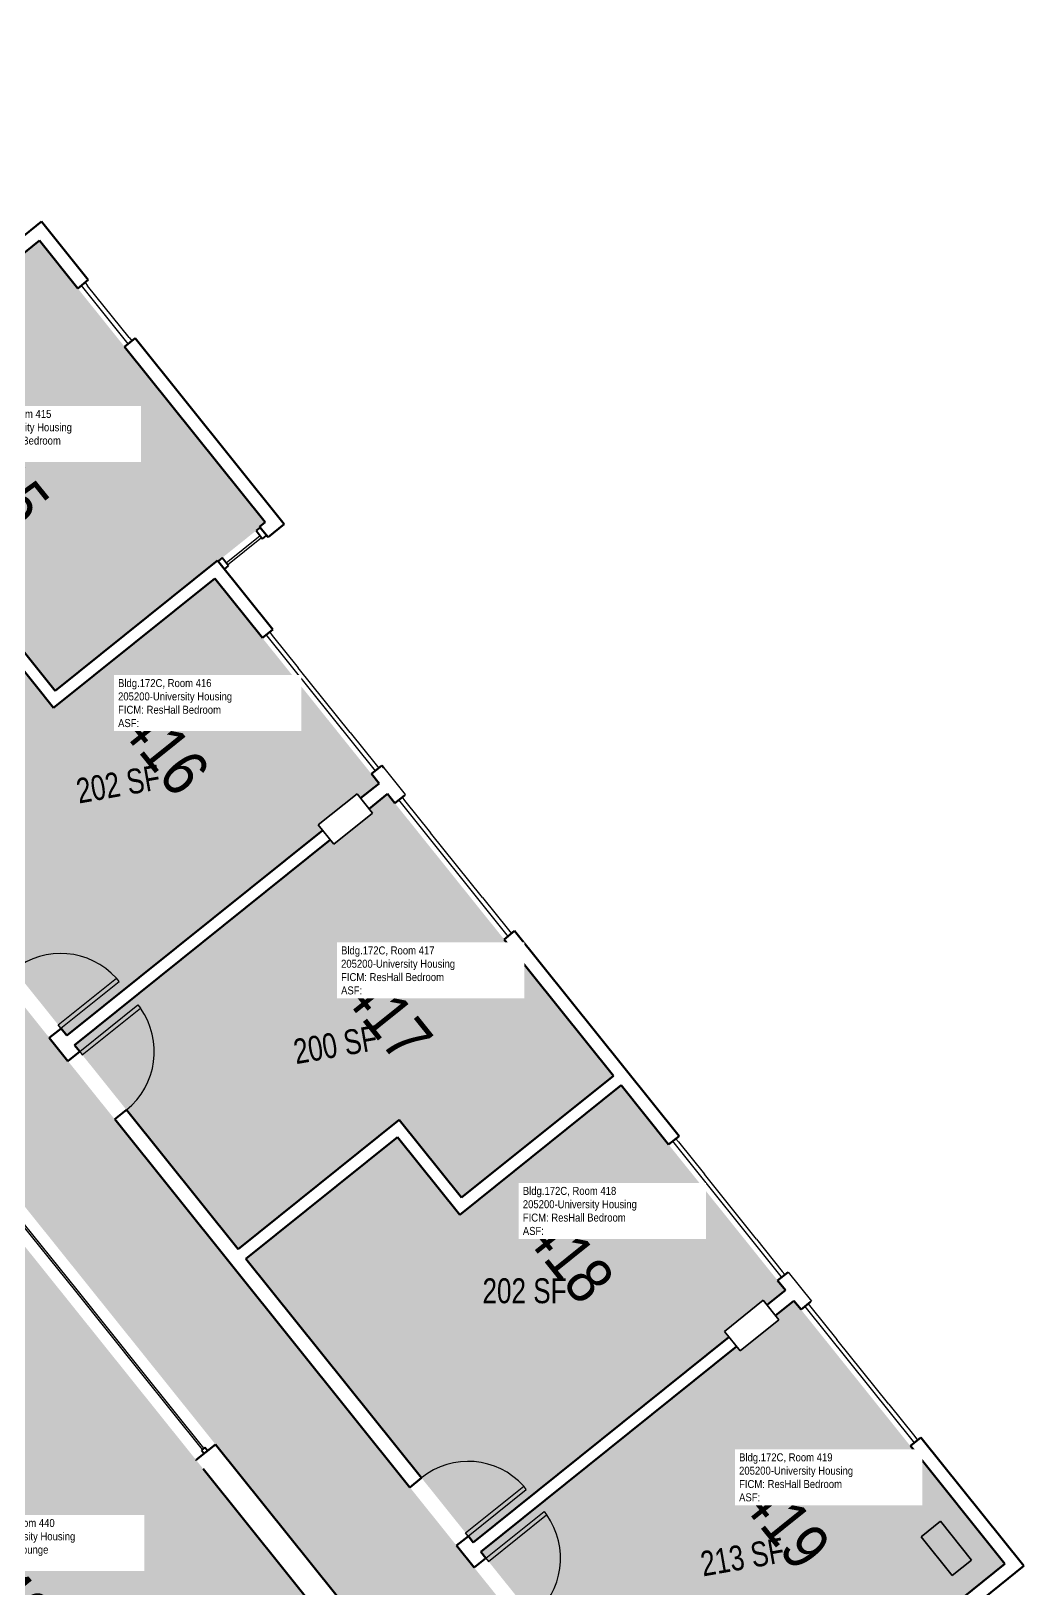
# Model space of a CAD drawing. Header units: inches. Extents: x 69235346 to 69237503, y 27657583 to 27660092.
# Drawn here: x 69237025 to 69237503, y 27658128 to 27658879 of the extents above; entities that cross this region are included whole.
import ezdxf
from ezdxf.enums import TextEntityAlignment as Align

# ---------------------------------------------------------------- set-up
doc = ezdxf.new("R2010")
doc.units = ezdxf.units.IN
doc.header["$LTSCALE"] = 100
doc.header["$MEASUREMENT"] = 0
for name, color, linetype in [('A-COLS', 5, 'CONTINUOUS'), ('A-DOOR', 2, 'CONTINUOUS'), ('A-GLAZ', 1, 'CONTINUOUS'), ('A-IDEN-RNUM', 7, 'CONTINUOUS'), ('A-IDEN-SNUM', 4, 'CONTINUOUS'), ('A-IDEN-VNUM', 4, 'CONTINUOUS'), ('A-WALL', 5, 'CONTINUOUS'), ('AREA-TEXT', 3, 'CONTINUOUS'), ('Rooms-Category-Color', 7, 'CONTINUOUS'), ('Rooms-College-Color', 7, 'CONTINUOUS'), ('Rooms-Department-Color', 7, 'CONTINUOUS'), ('Rooms-Division-Color', 7, 'CONTINUOUS'), ('Rooms-Information', 7, 'CONTINUOUS')]:
    doc.layers.add(name, color=color, linetype=linetype)
doc.styles.add('CP_AREA', font='arial.ttf', dxfattribs={"height": 15})
doc.styles.add('CP_ROOMSNUMBER', font='arial.ttf', dxfattribs={"height": 1})
doc.styles.add('CP_ROOMVNUMBER', font='arial.ttf', dxfattribs={"width": 0.85, "height": 0.075})

msp = doc.modelspace()

# ---------------------------------------------------------------- hatches: boundary and pattern name
at = {"layer": 'Rooms-Category-Color', "true_color": 0xadadad}
msp.add_hatch(color=253, dxfattribs=at).paths.add_polyline_path([(69236995.11, 27657829.31), (69236861.69, 27657995.6), (69236822.77, 27658044.09), (69236742.83, 27658143.73), (69236742.36, 27658143.35), (69236734.85, 27658152.71), (69236740, 27658156.84), (69236982.58, 27658351.47), (69236987.36, 27658355.31), (69236994.87, 27658345.95), (69236994.77, 27658345.87), (69237110.06, 27658202.18), (69237113.38, 27658198.03), (69237113.38, 27658198.03), (69237115.26, 27658195.69), (69237237.99, 27658042.73), (69237247.04, 27658031.45), (69237293.95, 27658069.09), (69237273.26, 27658094.85), (69237273.28, 27658094.86), (69237233.96, 27658143.87), (69237120.61, 27658285.14), (69237038.01, 27658388.08), (69236924.66, 27658529.35), (69236841.74, 27658632.7), (69236743.79, 27658754.76), (69236644.11, 27658879), (69236597.3, 27658841.45), (69236605.29, 27658831.49), (69236602.95, 27658829.61), (69236626.88, 27658799.78), (69236629.24, 27658801.67), (69236642.07, 27658785.68), (69236666.06, 27658755.76), (69236666.06, 27658755.76), (69236715.91, 27658693.62), (69236713.57, 27658691.74), (69236737.5, 27658661.91), (69236739.85, 27658663.79), (69236741.56, 27658661.65), (69236741.56, 27658661.65), (69236802.62, 27658585.55), (69236870.14, 27658501.39), (69236870.49, 27658500.95), (69236870.49, 27658500.95), (69236889.91, 27658476.76), (69236929.91, 27658426.9), (69236930.26, 27658426.46), (69236931.92, 27658424.43), (69236949.81, 27658402.13), (69236893.27, 27658356.77), (69236893.27, 27658356.77), (69236754.49, 27658245.42), (69236697.65, 27658199.82), (69236679.74, 27658222.14), (69236677.48, 27658224.96), (69236674.17, 27658229.08), (69236637.77, 27658274.45), (69236618.04, 27658299.04), (69236618.05, 27658299.04), (69236527.25, 27658412.21), (69236491.08, 27658457.29), (69236345.16, 27658639.16), (69236298.32, 27658601.57), (69236398.1, 27658477.21), (69236496.03, 27658355.16), (69236578.96, 27658251.8), (69236691.88, 27658111.07), (69236885.1, 27657870.25), (69236885.14, 27657870.2), (69236887.8, 27657866.89), (69236926.07, 27657819.2), (69236926.07, 27657819.2), (69236932.3, 27657811.43), (69236948.17, 27657791.65)])
at = {"layer": 'Rooms-Category-Color', "true_color": 0x728ef3}
for points in [[(69237036.2, 27658561.08), (69237114.48, 27658623.88), (69237114.71, 27658623.59), (69237134.99, 27658639.86), (69237134.76, 27658640.15), (69237137.49, 27658642.34), (69237028.6, 27658778.06), (69237003.05, 27658757.56), (69236991.65, 27658748.41), (69236993.37, 27658746.27), (69236974.65, 27658731.25), (69236972.54, 27658733.88), (69236849.23, 27658634.94), (69236928.47, 27658536.18), (69237006.16, 27658598.52)], [(69237113.09, 27658615.23), (69237035.3, 27658552.82), (69237005.26, 27658590.26), (69236932.15, 27658531.6), (69237041.82, 27658394.91), (69237165.13, 27658493.84), (69237163.02, 27658496.48), (69237181.74, 27658511.5), (69237183.46, 27658509.35), (69237192.33, 27658516.47), (69237114.6, 27658613.34)], [(69237232.15, 27658316.86), (69237305.36, 27658375.6), (69237196.4, 27658511.4), (69237187.53, 27658504.28), (69237189.25, 27658502.14), (69237173.06, 27658489.15), (69237170.53, 27658487.12), (69237168.81, 27658489.26), (69237045.5, 27658390.33), (69237124.42, 27658291.97), (69237202.11, 27658354.3)], [(69237309.03, 27658371.02), (69237231.25, 27658308.6), (69237201.21, 27658346.04), (69237128.1, 27658287.38), (69237237.77, 27658150.69), (69237361.08, 27658249.63), (69237358.9, 27658252.34), (69237377.62, 27658267.36), (69237379.41, 27658265.13), (69237388.28, 27658272.25)], [(69236985.41, 27658338.36), (69236752.19, 27658151.24), (69236828.85, 27658055.69), (69236965.38, 27657885.54), (69237198.59, 27658072.66), (69237104.09, 27658190.44)], [(69237340.8, 27658032.05), (69237347.99, 27658023.08), (69237494.13, 27658140.33), (69237392.35, 27658267.18), (69237383.47, 27658260.06), (69237385.13, 27658258), (69237368.94, 27658245.02), (69237366.41, 27658242.98), (69237364.75, 27658245.04), (69237241.45, 27658146.11), (69237278.93, 27658099.4), (69237283.69, 27658103.22), (69237307.5, 27658073.55), (69237307.5, 27658073.55), (69237325.78, 27658050.76), (69237329.67, 27658053.89), (69237344.69, 27658035.17)]]:
    msp.add_hatch(color=171, dxfattribs=at).paths.add_polyline_path(points)
at = {"layer": 'Rooms-College-Color', "true_color": 0xadadad}
for points in [[(69236995.11, 27657829.31), (69236861.69, 27657995.6), (69236822.77, 27658044.09), (69236742.83, 27658143.73), (69236742.36, 27658143.35), (69236734.85, 27658152.71), (69236740, 27658156.84), (69236982.58, 27658351.47), (69236987.36, 27658355.31), (69236994.87, 27658345.95), (69236994.77, 27658345.87), (69237110.06, 27658202.18), (69237113.38, 27658198.03), (69237113.38, 27658198.03), (69237115.26, 27658195.69), (69237237.99, 27658042.73), (69237247.04, 27658031.45), (69237293.95, 27658069.09), (69237273.26, 27658094.85), (69237273.28, 27658094.86), (69237233.96, 27658143.87), (69237120.61, 27658285.14), (69237038.01, 27658388.08), (69236924.66, 27658529.35), (69236841.74, 27658632.7), (69236743.79, 27658754.76), (69236644.11, 27658879), (69236597.3, 27658841.45), (69236605.29, 27658831.49), (69236602.95, 27658829.61), (69236626.88, 27658799.78), (69236629.24, 27658801.67), (69236642.07, 27658785.68), (69236666.06, 27658755.76), (69236666.06, 27658755.76), (69236715.91, 27658693.62), (69236713.57, 27658691.74), (69236737.5, 27658661.91), (69236739.85, 27658663.79), (69236741.56, 27658661.65), (69236741.56, 27658661.65), (69236802.62, 27658585.55), (69236870.14, 27658501.39), (69236870.49, 27658500.95), (69236870.49, 27658500.95), (69236889.91, 27658476.76), (69236929.91, 27658426.9), (69236930.26, 27658426.46), (69236931.92, 27658424.43), (69236949.81, 27658402.13), (69236893.27, 27658356.77), (69236893.27, 27658356.77), (69236754.49, 27658245.42), (69236697.65, 27658199.82), (69236679.74, 27658222.14), (69236677.48, 27658224.96), (69236674.17, 27658229.08), (69236637.77, 27658274.45), (69236618.04, 27658299.04), (69236618.05, 27658299.04), (69236527.25, 27658412.21), (69236491.08, 27658457.29), (69236345.16, 27658639.16), (69236298.32, 27658601.57), (69236398.1, 27658477.21), (69236496.03, 27658355.16), (69236578.96, 27658251.8), (69236691.88, 27658111.07), (69236885.1, 27657870.25), (69236885.14, 27657870.2), (69236887.8, 27657866.89), (69236926.07, 27657819.2), (69236926.07, 27657819.2), (69236932.3, 27657811.43), (69236948.17, 27657791.65)], [(69237036.2, 27658561.08), (69237114.48, 27658623.88), (69237114.71, 27658623.59), (69237134.99, 27658639.86), (69237134.76, 27658640.15), (69237137.49, 27658642.34), (69237028.6, 27658778.06), (69237003.05, 27658757.56), (69236991.65, 27658748.41), (69236993.37, 27658746.27), (69236974.65, 27658731.25), (69236972.54, 27658733.88), (69236849.23, 27658634.94), (69236928.47, 27658536.18), (69237006.16, 27658598.52)], [(69237113.09, 27658615.23), (69237035.3, 27658552.82), (69237005.26, 27658590.26), (69236932.15, 27658531.6), (69237041.82, 27658394.91), (69237165.13, 27658493.84), (69237163.02, 27658496.48), (69237181.74, 27658511.5), (69237183.46, 27658509.35), (69237192.33, 27658516.47), (69237114.6, 27658613.34)], [(69237232.15, 27658316.86), (69237305.36, 27658375.6), (69237196.4, 27658511.4), (69237187.53, 27658504.28), (69237189.25, 27658502.14), (69237173.06, 27658489.15), (69237170.53, 27658487.12), (69237168.81, 27658489.26), (69237045.5, 27658390.33), (69237124.42, 27658291.97), (69237202.11, 27658354.3)], [(69237309.03, 27658371.02), (69237231.25, 27658308.6), (69237201.21, 27658346.04), (69237128.1, 27658287.38), (69237237.77, 27658150.69), (69237361.08, 27658249.63), (69237358.9, 27658252.34), (69237377.62, 27658267.36), (69237379.41, 27658265.13), (69237388.28, 27658272.25)], [(69236985.41, 27658338.36), (69236752.19, 27658151.24), (69236828.85, 27658055.69), (69236965.38, 27657885.54), (69237198.59, 27658072.66), (69237104.09, 27658190.44)], [(69237340.8, 27658032.05), (69237347.99, 27658023.08), (69237494.13, 27658140.33), (69237392.35, 27658267.18), (69237383.47, 27658260.06), (69237385.13, 27658258), (69237368.94, 27658245.02), (69237366.41, 27658242.98), (69237364.75, 27658245.04), (69237241.45, 27658146.11), (69237278.93, 27658099.4), (69237283.69, 27658103.22), (69237307.5, 27658073.55), (69237307.5, 27658073.55), (69237325.78, 27658050.76), (69237329.67, 27658053.89), (69237344.69, 27658035.17)]]:
    msp.add_hatch(color=253, dxfattribs=at).paths.add_polyline_path(points)
at = {"layer": 'Rooms-Department-Color', "true_color": 0xacacac}
msp.add_hatch(color=253, dxfattribs=at).paths.add_polyline_path([(69236995.11, 27657829.31), (69236861.69, 27657995.6), (69236822.77, 27658044.09), (69236742.83, 27658143.73), (69236742.36, 27658143.35), (69236734.85, 27658152.71), (69236740, 27658156.84), (69236982.58, 27658351.47), (69236987.36, 27658355.31), (69236994.87, 27658345.95), (69236994.77, 27658345.87), (69237110.06, 27658202.18), (69237113.38, 27658198.03), (69237113.38, 27658198.03), (69237115.26, 27658195.69), (69237237.99, 27658042.73), (69237247.04, 27658031.45), (69237293.95, 27658069.09), (69237273.26, 27658094.85), (69237273.28, 27658094.86), (69237233.96, 27658143.87), (69237120.61, 27658285.14), (69237038.01, 27658388.08), (69236924.66, 27658529.35), (69236841.74, 27658632.7), (69236743.79, 27658754.76), (69236644.11, 27658879), (69236597.3, 27658841.45), (69236605.29, 27658831.49), (69236602.95, 27658829.61), (69236626.88, 27658799.78), (69236629.24, 27658801.67), (69236642.07, 27658785.68), (69236666.06, 27658755.76), (69236666.06, 27658755.76), (69236715.91, 27658693.62), (69236713.57, 27658691.74), (69236737.5, 27658661.91), (69236739.85, 27658663.79), (69236741.56, 27658661.65), (69236741.56, 27658661.65), (69236802.62, 27658585.55), (69236870.14, 27658501.39), (69236870.49, 27658500.95), (69236870.49, 27658500.95), (69236889.91, 27658476.76), (69236929.91, 27658426.9), (69236930.26, 27658426.46), (69236931.92, 27658424.43), (69236949.81, 27658402.13), (69236893.27, 27658356.77), (69236893.27, 27658356.77), (69236754.49, 27658245.42), (69236697.65, 27658199.82), (69236679.74, 27658222.14), (69236677.48, 27658224.96), (69236674.17, 27658229.08), (69236637.77, 27658274.45), (69236618.04, 27658299.04), (69236618.05, 27658299.04), (69236527.25, 27658412.21), (69236491.08, 27658457.29), (69236345.16, 27658639.16), (69236298.32, 27658601.57), (69236398.1, 27658477.21), (69236496.03, 27658355.16), (69236578.96, 27658251.8), (69236691.88, 27658111.07), (69236885.1, 27657870.25), (69236885.14, 27657870.2), (69236887.8, 27657866.89), (69236926.07, 27657819.2), (69236926.07, 27657819.2), (69236932.3, 27657811.43), (69236948.17, 27657791.65)])
at = {"layer": 'Rooms-Department-Color', "true_color": 0x604aed}
for points in [[(69237036.2, 27658561.08), (69237114.48, 27658623.88), (69237114.71, 27658623.59), (69237134.99, 27658639.86), (69237134.76, 27658640.15), (69237137.49, 27658642.34), (69237028.6, 27658778.06), (69237003.05, 27658757.56), (69236991.65, 27658748.41), (69236993.37, 27658746.27), (69236974.65, 27658731.25), (69236972.54, 27658733.88), (69236849.23, 27658634.94), (69236928.47, 27658536.18), (69237006.16, 27658598.52)], [(69237113.09, 27658615.23), (69237035.3, 27658552.82), (69237005.26, 27658590.26), (69236932.15, 27658531.6), (69237041.82, 27658394.91), (69237165.13, 27658493.84), (69237163.02, 27658496.48), (69237181.74, 27658511.5), (69237183.46, 27658509.35), (69237192.33, 27658516.47), (69237114.6, 27658613.34)], [(69237232.15, 27658316.86), (69237305.36, 27658375.6), (69237196.4, 27658511.4), (69237187.53, 27658504.28), (69237189.25, 27658502.14), (69237173.06, 27658489.15), (69237170.53, 27658487.12), (69237168.81, 27658489.26), (69237045.5, 27658390.33), (69237124.42, 27658291.97), (69237202.11, 27658354.3)], [(69237309.03, 27658371.02), (69237231.25, 27658308.6), (69237201.21, 27658346.04), (69237128.1, 27658287.38), (69237237.77, 27658150.69), (69237361.08, 27658249.63), (69237358.9, 27658252.34), (69237377.62, 27658267.36), (69237379.41, 27658265.13), (69237388.28, 27658272.25)], [(69236985.41, 27658338.36), (69236752.19, 27658151.24), (69236828.85, 27658055.69), (69236965.38, 27657885.54), (69237198.59, 27658072.66), (69237104.09, 27658190.44)], [(69237340.8, 27658032.05), (69237347.99, 27658023.08), (69237494.13, 27658140.33), (69237392.35, 27658267.18), (69237383.47, 27658260.06), (69237385.13, 27658258), (69237368.94, 27658245.02), (69237366.41, 27658242.98), (69237364.75, 27658245.04), (69237241.45, 27658146.11), (69237278.93, 27658099.4), (69237283.69, 27658103.22), (69237307.5, 27658073.55), (69237307.5, 27658073.55), (69237325.78, 27658050.76), (69237329.67, 27658053.89), (69237344.69, 27658035.17)]]:
    msp.add_hatch(color=173, dxfattribs=at).paths.add_polyline_path(points)
at = {"layer": 'Rooms-Division-Color', "true_color": 0xadadad}
msp.add_hatch(color=253, dxfattribs=at).paths.add_polyline_path([(69236995.11, 27657829.31), (69236861.69, 27657995.6), (69236822.77, 27658044.09), (69236742.83, 27658143.73), (69236742.36, 27658143.35), (69236734.85, 27658152.71), (69236740, 27658156.84), (69236982.58, 27658351.47), (69236987.36, 27658355.31), (69236994.87, 27658345.95), (69236994.77, 27658345.87), (69237110.06, 27658202.18), (69237113.38, 27658198.03), (69237113.38, 27658198.03), (69237115.26, 27658195.69), (69237237.99, 27658042.73), (69237247.04, 27658031.45), (69237293.95, 27658069.09), (69237273.26, 27658094.85), (69237273.28, 27658094.86), (69237233.96, 27658143.87), (69237120.61, 27658285.14), (69237038.01, 27658388.08), (69236924.66, 27658529.35), (69236841.74, 27658632.7), (69236743.79, 27658754.76), (69236644.11, 27658879), (69236597.3, 27658841.45), (69236605.29, 27658831.49), (69236602.95, 27658829.61), (69236626.88, 27658799.78), (69236629.24, 27658801.67), (69236642.07, 27658785.68), (69236666.06, 27658755.76), (69236666.06, 27658755.76), (69236715.91, 27658693.62), (69236713.57, 27658691.74), (69236737.5, 27658661.91), (69236739.85, 27658663.79), (69236741.56, 27658661.65), (69236741.56, 27658661.65), (69236802.62, 27658585.55), (69236870.14, 27658501.39), (69236870.49, 27658500.95), (69236870.49, 27658500.95), (69236889.91, 27658476.76), (69236929.91, 27658426.9), (69236930.26, 27658426.46), (69236931.92, 27658424.43), (69236949.81, 27658402.13), (69236893.27, 27658356.77), (69236893.27, 27658356.77), (69236754.49, 27658245.42), (69236697.65, 27658199.82), (69236679.74, 27658222.14), (69236677.48, 27658224.96), (69236674.17, 27658229.08), (69236637.77, 27658274.45), (69236618.04, 27658299.04), (69236618.05, 27658299.04), (69236527.25, 27658412.21), (69236491.08, 27658457.29), (69236345.16, 27658639.16), (69236298.32, 27658601.57), (69236398.1, 27658477.21), (69236496.03, 27658355.16), (69236578.96, 27658251.8), (69236691.88, 27658111.07), (69236885.1, 27657870.25), (69236885.14, 27657870.2), (69236887.8, 27657866.89), (69236926.07, 27657819.2), (69236926.07, 27657819.2), (69236932.3, 27657811.43), (69236948.17, 27657791.65)])
at = {"layer": 'Rooms-Division-Color', "true_color": 0x604aed}
for points in [[(69237036.2, 27658561.08), (69237114.48, 27658623.88), (69237114.71, 27658623.59), (69237134.99, 27658639.86), (69237134.76, 27658640.15), (69237137.49, 27658642.34), (69237028.6, 27658778.06), (69237003.05, 27658757.56), (69236991.65, 27658748.41), (69236993.37, 27658746.27), (69236974.65, 27658731.25), (69236972.54, 27658733.88), (69236849.23, 27658634.94), (69236928.47, 27658536.18), (69237006.16, 27658598.52)], [(69237113.09, 27658615.23), (69237035.3, 27658552.82), (69237005.26, 27658590.26), (69236932.15, 27658531.6), (69237041.82, 27658394.91), (69237165.13, 27658493.84), (69237163.02, 27658496.48), (69237181.74, 27658511.5), (69237183.46, 27658509.35), (69237192.33, 27658516.47), (69237114.6, 27658613.34)], [(69237232.15, 27658316.86), (69237305.36, 27658375.6), (69237196.4, 27658511.4), (69237187.53, 27658504.28), (69237189.25, 27658502.14), (69237173.06, 27658489.15), (69237170.53, 27658487.12), (69237168.81, 27658489.26), (69237045.5, 27658390.33), (69237124.42, 27658291.97), (69237202.11, 27658354.3)], [(69237309.03, 27658371.02), (69237231.25, 27658308.6), (69237201.21, 27658346.04), (69237128.1, 27658287.38), (69237237.77, 27658150.69), (69237361.08, 27658249.63), (69237358.9, 27658252.34), (69237377.62, 27658267.36), (69237379.41, 27658265.13), (69237388.28, 27658272.25)], [(69236985.41, 27658338.36), (69236752.19, 27658151.24), (69236828.85, 27658055.69), (69236965.38, 27657885.54), (69237198.59, 27658072.66), (69237104.09, 27658190.44)], [(69237340.8, 27658032.05), (69237347.99, 27658023.08), (69237494.13, 27658140.33), (69237392.35, 27658267.18), (69237383.47, 27658260.06), (69237385.13, 27658258), (69237368.94, 27658245.02), (69237366.41, 27658242.98), (69237364.75, 27658245.04), (69237241.45, 27658146.11), (69237278.93, 27658099.4), (69237283.69, 27658103.22), (69237307.5, 27658073.55), (69237307.5, 27658073.55), (69237325.78, 27658050.76), (69237329.67, 27658053.89), (69237344.69, 27658035.17)]]:
    msp.add_hatch(color=173, dxfattribs=at).paths.add_polyline_path(points)

# ---------------------------------------------------------------- linework, layer by layer
at = {"layer": 'A-COLS', "lineweight": 35}
for p, q in [((69237163.02, 27658496.48), (69237181.74, 27658511.5)), ((69237181.74, 27658511.5), (69237189.25, 27658502.14)), ((69237170.53, 27658487.12), (69237163.02, 27658496.48)), ((69237189.25, 27658502.14), (69237170.53, 27658487.12)), ((69237358.9, 27658252.34), (69237377.62, 27658267.36)), ((69237377.62, 27658267.36), (69237385.13, 27658258)), ((69237385.13, 27658258), (69237366.41, 27658242.98)), ((69237366.41, 27658242.98), (69237358.9, 27658252.34)), ((69237453.68, 27658153.39), (69237463.04, 27658160.9)), ((69237463.04, 27658160.9), (69237478.06, 27658142.18)), ((69237468.7, 27658134.67), (69237453.68, 27658153.39)), ((69237478.06, 27658142.18), (69237468.7, 27658134.67))]:
    msp.add_line(p, q, dxfattribs=at)
at = {"layer": 'A-DOOR'}
for p, q in [((69237037.67, 27658400.07), (69237065.7, 27658422.56)), ((69237066.96, 27658421), (69237065.7, 27658422.56)), ((69237038.92, 27658398.51), (69237066.96, 27658421)), ((69237047.99, 27658387.2), (69237076.03, 27658409.69)), ((69237049.25, 27658385.64), (69237077.28, 27658408.13)), ((69237076.03, 27658409.69), (69237077.28, 27658408.13)), ((69237038.92, 27658398.51), (69237037.67, 27658400.07)), ((69237047.99, 27658387.2), (69237049.25, 27658385.64)), ((69237234.07, 27658155.29), (69237262.1, 27658177.79)), ((69237235.32, 27658153.73), (69237263.36, 27658176.23)), ((69237263.36, 27658176.23), (69237262.1, 27658177.79)), ((69237243.88, 27658143.07), (69237271.91, 27658165.56)), ((69237245.13, 27658141.51), (69237273.16, 27658164)), ((69237271.91, 27658165.56), (69237273.16, 27658164)), ((69237235.32, 27658153.73), (69237234.07, 27658155.29)), ((69237243.88, 27658143.07), (69237245.13, 27658141.51))]:
    msp.add_line(p, q, dxfattribs=at)
at = {"layer": 'A-DOOR', "lineweight": 25}
for centre, start, end in [((69237038.92, 27658398.51), 41.92719, 128.74246), ((69237047.99, 27658387.2), 308.74246, 35.55772), ((69237235.32, 27658153.73), 41.92719, 128.74246), ((69237243.88, 27658143.07), 308.74246, 35.55772)]:
    msp.add_arc(centre, 36, start, end, dxfattribs=at)
at = {"layer": 'A-GLAZ'}
for p, q in [((69237071.38, 27658728.33), (69237048.82, 27658756.45)), ((69237050.57, 27658757.86), (69237051.82, 27658756.3)), ((69237071.86, 27658731.33), (69237051.82, 27658756.3)), ((69237071.86, 27658731.33), (69237073.11, 27658729.77)), ((69237135.08, 27658635.76), (69237118.7, 27658622.62)), ((69237119.32, 27658621.84), (69237135.7, 27658634.98)), ((69237135.7, 27658634.98), (69237135.08, 27658635.76)), ((69237118.7, 27658622.62), (69237119.32, 27658621.84)), ((69237138.45, 27658587.62), (69237138.05, 27658588.12)), ((69237190.62, 27658522.6), (69237138.45, 27658587.62)), ((69237139.61, 27658589.37), (69237140.86, 27658587.81)), ((69237140.86, 27658587.81), (69237153.38, 27658572.21)), ((69237178.41, 27658541.01), (69237153.38, 27658572.21)), ((69237178.41, 27658541.01), (69237190.93, 27658525.41)), ((69237190.93, 27658525.41), (69237192.18, 27658523.85)), ((69237254.2, 27658443.35), (69237201.88, 27658508.56)), ((69237203.44, 27658509.81), (69237204.69, 27658508.25)), ((69237204.69, 27658508.25), (69237217.21, 27658492.65)), ((69237242.24, 27658461.45), (69237217.21, 27658492.65)), ((69237242.24, 27658461.45), (69237254.76, 27658445.85)), ((69237254.76, 27658445.85), (69237256.17, 27658444.1)), ((69237254.61, 27658442.85), (69237254.2, 27658443.35)), ((69237386.17, 27658278.87), (69237333.93, 27658343.99)), ((69237335.49, 27658345.24), (69237336.74, 27658343.68)), ((69237336.74, 27658343.68), (69237349.26, 27658328.08)), ((69237374.29, 27658296.88), (69237349.26, 27658328.08)), ((69237015.97, 27658309.06), (69237045.94, 27658271.71)), ((69237046.72, 27658272.33), (69237016.75, 27658309.68)), ((69237374.29, 27658296.88), (69237386.8, 27658281.28)), ((69237386.5, 27658278.47), (69237386.17, 27658278.87)), ((69237386.8, 27658281.28), (69237388.06, 27658279.72)), ((69237045.94, 27658271.71), (69237077.16, 27658232.79)), ((69237077.94, 27658233.42), (69237046.72, 27658272.33)), ((69237450.01, 27658199.31), (69237397.76, 27658264.43)), ((69237399.32, 27658265.68), (69237400.57, 27658264.12)), ((69237400.57, 27658264.12), (69237413.09, 27658248.52)), ((69237438.12, 27658217.32), (69237413.09, 27658248.52)), ((69237107.91, 27658196.07), (69237077.94, 27658233.42)), ((69237077.16, 27658232.79), (69237107.13, 27658195.44)), ((69237438.12, 27658217.32), (69237450.64, 27658201.72)), ((69237107.13, 27658195.44), (69237107.91, 27658196.07)), ((69237450.49, 27658198.72), (69237450.01, 27658199.31)), ((69237450.64, 27658201.72), (69237452.05, 27658199.97))]:
    msp.add_line(p, q, dxfattribs=at)
at = {"layer": 'A-GLAZ', "lineweight": 40, "extrusion": (0, 0, -1)}
for p, q in [((69237134.99, 27658639.86), (69237133.04, 27658638.3)), ((69237138.12, 27658635.96), (69237134.99, 27658639.86)), ((69237133.04, 27658638.3), (69237136.17, 27658634.4)), ((69237136.17, 27658634.4), (69237138.12, 27658635.96)), ((69237108.3, 27658196.38), (69237106.74, 27658195.13)), ((69237109.55, 27658194.82), (69237108.3, 27658196.38)), ((69237106.74, 27658195.13), (69237107.99, 27658193.57)), ((69237107.99, 27658193.57), (69237109.55, 27658194.82))]:
    msp.add_line(p, q, dxfattribs=at)
at = {"layer": 'A-GLAZ', "lineweight": 40}
for p, q in [((69237116.66, 27658625.16), (69237114.71, 27658623.59)), ((69237119.79, 27658621.26), (69237116.66, 27658625.16)), ((69237114.71, 27658623.59), (69237117.84, 27658619.69)), ((69237117.84, 27658619.69), (69237119.79, 27658621.26))]:
    msp.add_line(p, q, dxfattribs=at)
at = {"layer": 'A-WALL', "lineweight": 50}
for p, q in [((69237029.6, 27658787.2), (69237001.52, 27658764.67)), ((69237052.13, 27658759.11), (69237029.6, 27658787.2)), ((69236991.65, 27658748.41), (69237028.6, 27658778.06)), ((69237028.6, 27658778.06), (69237047.06, 27658755.05)), ((69237047.06, 27658755.05), (69237052.13, 27658759.11)), ((69237074.67, 27658731.03), (69237069.64, 27658726.91)), ((69237146.63, 27658641.34), (69237074.67, 27658731.03)), ((69237069.64, 27658726.91), (69237137.49, 27658642.34)), ((69237137.49, 27658642.34), (69237134.76, 27658640.15)), ((69237134.76, 27658640.15), (69237138.83, 27658635.08)), ((69237138.83, 27658635.08), (69237146.63, 27658641.34)), ((69237114.48, 27658623.88), (69237036.2, 27658561.08)), ((69237141.17, 27658590.62), (69237114.48, 27658623.88)), ((69237035.3, 27658552.82), (69237113.09, 27658615.23)), ((69237113.09, 27658615.23), (69237136.1, 27658586.55)), ((69237036.2, 27658561.08), (69237006.16, 27658598.52)), ((69237005.26, 27658590.26), (69237035.3, 27658552.82)), ((69237136.1, 27658586.55), (69237141.17, 27658590.62)), ((69237193.74, 27658525.1), (69237188.67, 27658521.03)), ((69237188.67, 27658521.03), (69237192.33, 27658516.47)), ((69237194.6, 27658524.03), (69237193.74, 27658525.1)), ((69237192.33, 27658516.47), (69237183.46, 27658509.35)), ((69237187.53, 27658504.28), (69237196.4, 27658511.4)), ((69237196.4, 27658511.4), (69237199.93, 27658507)), ((69237199.93, 27658507), (69237204.56, 27658510.71)), ((69237165.13, 27658493.84), (69237041.82, 27658394.91)), ((69237045.5, 27658390.33), (69237168.81, 27658489.26)), ((69237257.73, 27658445.35), (69237252.66, 27658441.28)), ((69237337.05, 27658346.49), (69237257.73, 27658445.35)), ((69237252.66, 27658441.28), (69237305.36, 27658375.6)), ((69237039, 27658398.43), (69237033.34, 27658393.89)), ((69237033.34, 27658393.89), (69237042.35, 27658382.67)), ((69237041.82, 27658394.91), (69237039, 27658398.43)), ((69237042.35, 27658382.67), (69237048, 27658387.21)), ((69237048, 27658387.21), (69237045.5, 27658390.33)), ((69237231.25, 27658308.6), (69237309.03, 27658371.02)), ((69237305.36, 27658375.6), (69237232.15, 27658316.86)), ((69237309.03, 27658371.02), (69237331.98, 27658342.42)), ((69237070.53, 27658359.13), (69237064.88, 27658354.59)), ((69237064.88, 27658354.59), (69237207.21, 27658177.2)), ((69237124.42, 27658291.97), (69237070.53, 27658359.13)), ((69237202.11, 27658354.3), (69237124.42, 27658291.97)), ((69237232.15, 27658316.86), (69237202.11, 27658354.3)), ((69237128.1, 27658287.38), (69237201.21, 27658346.04)), ((69237201.21, 27658346.04), (69237231.25, 27658308.6)), ((69237331.98, 27658342.42), (69237337.05, 27658346.49)), ((69237212.87, 27658181.73), (69237128.1, 27658287.38)), ((69237389.62, 27658280.97), (69237384.55, 27658276.9)), ((69237388.28, 27658272.25), (69237379.41, 27658265.13)), ((69237384.55, 27658276.9), (69237388.28, 27658272.25)), ((69237383.47, 27658260.06), (69237392.35, 27658267.18)), ((69237392.35, 27658267.18), (69237395.81, 27658262.86)), ((69237395.81, 27658262.86), (69237400.44, 27658266.58)), ((69237361.08, 27658249.63), (69237237.77, 27658150.69)), ((69237241.45, 27658146.11), (69237364.75, 27658245.04)), ((69237113.45, 27658197.95), (69237104.09, 27658190.44)), ((69237250.17, 27658027.55), (69237113.45, 27658197.95)), ((69237453.61, 27658201.22), (69237448.54, 27658197.15)), ((69237448.54, 27658197.15), (69237494.13, 27658140.33)), ((69237503.27, 27658139.33), (69237453.61, 27658201.22)), ((69237104.09, 27658190.44), (69237104.26, 27658190.23)), ((69237107.55, 27658186.13), (69237344.95, 27657890.24)), ((69237207.21, 27658177.2), (69237212.87, 27658181.73)), ((69237235.4, 27658153.66), (69237229.74, 27658149.12)), ((69237237.77, 27658150.69), (69237235.4, 27658153.66)), ((69237229.74, 27658149.12), (69237238.23, 27658138.54)), ((69237243.89, 27658143.08), (69237241.45, 27658146.11)), ((69237238.22, 27658138.53), (69237243.88, 27658143.07)), ((69237494.13, 27658140.33), (69237347.99, 27658023.08)), ((69237447.64, 27658094.7), (69237503.27, 27658139.33))]:
    msp.add_line(p, q, dxfattribs=at)
at = {"layer": 'A-WALL'}
for p, q in [((69237194.6, 27658524.03), (69237205, 27658511.06)), ((69237205, 27658511.06), (69237204.56, 27658510.71)), ((69237389.62, 27658280.97), (69237400.88, 27658266.93)), ((69237400.88, 27658266.93), (69237400.44, 27658266.58))]:
    msp.add_line(p, q, dxfattribs=at)

# ---------------------------------------------------------------- texts
at = {"layer": 'A-IDEN-RNUM', "style": 'CP_ROOMSNUMBER'}
for s, p in [('0416-00', (69237066.5, 27658543.56)), ('0417-00', (69237174.03, 27658414.72)), ('0418-00', (69237261.67, 27658298.82)), ('0419-00', (69237365.95, 27658170.41))]:
    msp.add_text(s, height=1, dxfattribs=at).set_placement(p)
at = {"layer": 'A-IDEN-SNUM', "style": 'CP_ROOMSNUMBER'}
for s, p in [('172C041600', (69237066.5, 27658543.56)), ('172C041700', (69237174.03, 27658414.72)), ('172C041800', (69237261.67, 27658298.82)), ('172C041900', (69237365.95, 27658170.41))]:
    msp.add_text(s, height=1, dxfattribs=at).set_placement(p)
at = {"layer": 'A-IDEN-VNUM', "style": 'CP_ROOMVNUMBER', "width": 0.85}
for s, p in [('415', (69236989.28, 27658673.27)), ('416', (69237066.5, 27658543.56)), ('417', (69237174.03, 27658414.72)), ('418', (69237261.67, 27658298.82)), ('419', (69237365.95, 27658170.41)), ('440', (69236990.89, 27658138.78))]:
    msp.add_text(s, height=22.5, rotation=308.74191, dxfattribs=at).set_placement(p)
at = {"layer": 'AREA-TEXT', "style": 'CP_AREA', "width": 0.75}
for s, p in [('202 SF', (69237066.55, 27658516.17)), ('200 SF', (69237171.27, 27658390.55)), ('213 SF', (69237367.54, 27658143.68))]:
    msp.add_text(s, height=12, rotation=9.98059, dxfattribs=at).set_placement(p, align=Align.MIDDLE_CENTER)
msp.add_text('202 SF', height=12, dxfattribs=at).set_placement((69237262.5, 27658271.96), align=Align.MIDDLE_CENTER)

# ---------------------------------------------------------------- next in the draw order: texts
at = {"layer": 'Rooms-Information', "char_height": 3.8571, "width": 86.4, "attachment_point": 7, "style": 'CP_ROOMVNUMBER', "bg_fill": 3, "box_fill_scale": 1.5, "bg_fill_color": 256, "bg_fill_true_color": 13158600, "bg_fill_transparency": 0}
for s, insert in [('Bldg.172C, Room 415^M^J205200-University Housing^M^JFICM: ResHall Bedroom^M^JASF: ', (69236989.28, 27658673.27)), ('Bldg.172C, Room 416^M^J205200-University Housing^M^JFICM: ResHall Bedroom^M^JASF: ', (69237066.5, 27658543.56)), ('Bldg.172C, Room 417^M^J205200-University Housing^M^JFICM: ResHall Bedroom^M^JASF: ', (69237174.03, 27658414.72)), ('Bldg.172C, Room 418^M^J205200-University Housing^M^JFICM: ResHall Bedroom^M^JASF: ', (69237261.67, 27658298.82)), ('Bldg.172C, Room 419^M^J205200-University Housing^M^JFICM: ResHall Bedroom^M^JASF: ', (69237365.95, 27658170.41)), ('Bldg.172C, Room 440^M^J205200-University Housing^M^JFICM: Study Lounge^M^JASF: ', (69236990.89, 27658138.78))]:
    msp.add_mtext(s, dxfattribs=dict(at, insert=insert))

doc.saveas('drawing.dxf')
